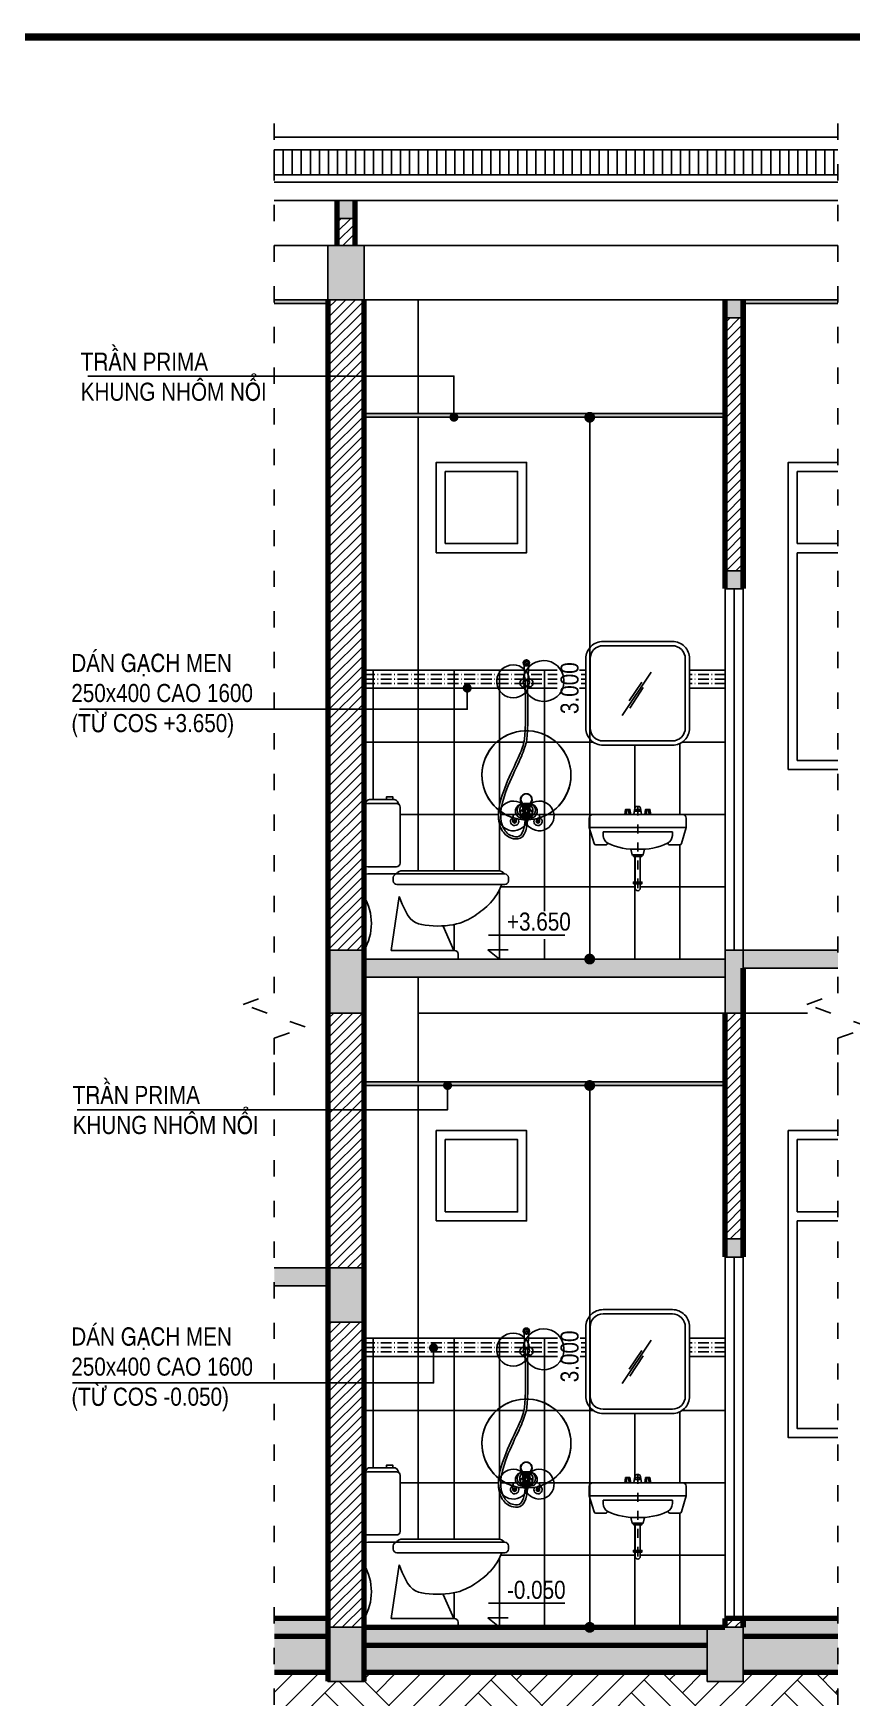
# Model space of a CAD drawing. Header units: millimetres. Extents: x 120 to 288, y 58 to 216.
# Drawn here: x 172.98 to 182.05, y 98.09 to 116.52 of the extents above; entities that cross this region are included whole.
import ezdxf

# ---------------------------------------------------------------- set-up
doc = ezdxf.new("R2010")
doc.units = ezdxf.units.MM
doc.header["$LTSCALE"] = 0.3
doc.header["$MEASUREMENT"] = 0
doc.linetypes.add('ACAD_ISO03W100', pattern=[30, 12, -18])
doc.linetypes.add('CENTER', pattern=[2, 1.25, -0.25, 0.25, -0.25])
doc.layers.get('0').update_dxf_attribs({"linetype": 'CONTINUOUS', "lineweight": 13})
doc.layers.get('DEFPOINTS').update_dxf_attribs({"linetype": 'CONTINUOUS', "lineweight": 13})
for name, color, linetype in [('HACTH', 8, 'CONTINUOUS'), ('HATCH', 8, 'CONTINUOUS'), ('LAYER 1', 1, 'CONTINUOUS'), ('LAYER 7', 7, 'CONTINUOUS'), ('LAYER1', 1, 'CONTINUOUS'), ('LAYER5', 5, 'CONTINUOUS'), ('LAYER7', 7, 'CONTINUOUS'), ('NOI-THAT-WC', 11, 'CONTINUOUS'), ('NOITHAT', 21, 'CONTINUOUS'), ('THIET-BI', 21, 'CONTINUOUS'), ('THIETBI', 25, 'CONTINUOUS'), ('VB', 94, 'CONTINUOUS')]:
    doc.layers.add(name, color=color, linetype=linetype)
doc.styles.add('HELVE-KT', font='vhelvcn.TTF')
doc.dimstyles.new('1-50', dxfattribs={"dimtxt": 0.2, "dimasz": 0.12, "dimexe": 0.12, "dimexo": 0.2, "dimgap": 0.12, "dimtad": 1, "dimdec": 3, "dimlfac": 0.5, "dimzin": 4, "dimdsep": 46, "dimtxsty": 'HELVE-KT', "dimblk1": 'DOT', "dimblk2": 'DOT', "dimsah": 1, "dimcen": -0.18, "dimadec": 3, "dimazin": 0, "dimtfac": 1, "dimtdec": 3, "dimtmove": 2, "dimatfit": 3, "dimldrblk": 'DOT', "dimfxl": 0, "dimtolj": 1, "dimtzin": 4, "dimarcsym": 0})

# ---------------------------------------------------------------- blocks, each defined once
blk = doc.blocks.new('A$C781F3B26')
at = {"layer": 'THIETBI', "linetype": 'ByBlock'}
for p, q in [((182.1, 471.1), (20, 471.1)), ((524.3, 488.3), (213.7, 488.3)), ((524.3, 488.3), (741.1, 488.3)), ((0, 451.1), (0, 346.1)), ((150, 47.9), (195.2, 346)), ((438.8, 182.5), (497.5, 47.9)), ((0, 47.9), (0, 0)), ((0, 0), (521.3, 0)), ((501.3, 47.9), (150, 47.9)), ((521.3, 0), (521.3, 27.9))]:
    blk.add_line(p, q, dxfattribs=at)
for points in [[(0, 841.3), (0, 531.3, 0.414214), (20, 511.3), (180, 511.3, 0.414214), (200, 531.3), (200, 841.3, 0.414214), (180, 861.3), (20, 861.3, 0.414214)], [(162.1, 451.1), (162.1, 432.3, 0.414214), (182.1, 412.3), (779.3, 412.3, 0.414214), (799.3, 432.3), (799.3, 451.1, 0.414214), (779.3, 471.1), (182.1, 471.1, 0.414214)]]:
    blk.add_lwpolyline(points, format="xyb", close=True, dxfattribs=at)
blk.add_lwpolyline([(5.7, 855.4), (12.3, 870.7, -0.300817), (30.7, 882.9), (167.6, 882.9, -0.283841), (185.5, 871.9), (193.3, 856.3)], format="xyb", dxfattribs=at)
blk.add_lwpolyline([(124.7, 882.9), (124.7, 898.2), (158.9, 898.2), (158.9, 882.9)], close=True, dxfattribs=at)
blk.add_lwpolyline([(195.2, 346), (211.5, 303.8), (226.8, 270.3), (241.3, 244.5), (255.6, 225.1), (270.2, 211.1), (285.4, 201.5), (301.7, 194.9), (319.5, 190.5), (339.2, 187.2), (360.4, 184.8), (382.7, 183.3), (405.5, 182.8), (428.5, 183.3), (451.1, 184.6), (473, 186.9), (493.6, 190.1), (512.5, 194.2), (530, 199), (546, 204.7), (560.9, 210.9), (574.9, 217.6), (588, 224.8), (600.5, 232.3), (612.7, 240.1), (624.5, 248), (636.1, 256), (647.5, 264.3), (658.5, 272.9), (669.3, 281.8), (679.8, 291.1), (690, 300.8), (699.8, 310.9), (709.3, 321.6), (718.4, 332.8), (727.1, 344.5), (735.3, 356.8), (743, 369.7), (750.1, 383.2), (756.6, 397.4), (762.4, 412.3)], dxfattribs=at)
for centre, radius, start, end in [((20, 451.1), 20, 90, 180), ((210.6, 450.7), 37.8, 85.15532, 147.25861), ((745, 450.7), 37.8, 32.74139, 94.84468), ((-253.9, 197), 294.5, 329.56874, 30.43126), ((501.3, 27.9), 20, 0, 90)]:
    blk.add_arc(centre, radius, start, end, dxfattribs=at)
blk = doc.blocks.new('A$C0329670A')
at = {"layer": 'THIETBI', "linetype": 'Continuous', "ltscale": 3}
for p, q in [((368, 2189), (355, 2410)), ((406, 2189), (419, 2410)), ((344, 2203), (367, 2184)), ((350, 2123), (368, 2130)), ((367, 2184), (371, 2184)), ((368, 2130), (371, 2130)), ((371, 2130), (371, 2187)), ((403, 2130), (403, 2187)), ((403, 2184), (407, 2184)), ((403, 2130), (406, 2130)), ((424, 2123), (406, 2130)), ((431, 2203), (407, 2184)), ((434, 479), (339, 479)), ((339, 479), (434, 479)), ((366, 486), (366, 479)), ((407, 486), (407, 479)), ((201, 243), (201, 306)), ((231, 250), (217, 236)), ((224, 338), (339, 338)), ((247, 243), (247, 282)), ((339, 338), (349, 432)), ((371, 432), (349, 432)), ((353, 432), (353, 440)), ((416, 323), (357, 323)), ((359, 313), (359, 322)), ((360, 424), (370, 429)), ((360, 424), (368, 400)), ((362, 280), (409, 276)), ((362, 276), (409, 272)), ((362, 272), (409, 267)), ((363, 284), (409, 280)), ((364, 366), (408, 366)), ((365, 305), (365, 296)), ((366, 284), (366, 287)), ((368, 400), (370, 429)), ((368, 400), (373, 424)), ((370, 429), (373, 424)), ((370, 391), (371, 386)), ((379, 424), (386, 429)), ((379, 424), (386, 397)), ((386, 397), (386, 429)), ((393, 424), (386, 429)), ((393, 424), (386, 397)), ((403, 429), (400, 424)), ((404, 400), (400, 424)), ((426, 432), (401, 432)), ((403, 391), (402, 387)), ((404, 400), (403, 429)), ((412, 424), (403, 429)), ((403, 284), (403, 287)), ((412, 424), (404, 400)), ((406, 305), (406, 295)), ((413, 313), (413, 322)), ((413, 313), (413, 313)), ((420, 432), (420, 440)), ((434, 338), (426, 432)), ((433, 338), (548, 338)), ((525, 243), (525, 281)), ((555, 250), (541, 236)), ((571, 243), (571, 310))]:
    blk.add_line(p, q, dxfattribs=at)
for points in [[(401, 257), (393, 178), (378, 115), (358, 67), (332, 32), (300, 10), (267, 0), (236, 0), (208, 4), (183, 11), (160, 20), (139, 31), (119, 43), (100, 58), (83, 75), (68, 94), (54, 114), (42, 136), (30, 161), (21, 187), (13, 215), (6, 245), (2, 278), (0, 312), (0, 349), (3, 387), (8, 428), (16, 470), (26, 514), (38, 559), (52, 606), (68, 654), (87, 704), (107, 754), (128, 805), (150, 856), (173, 906), (196, 954), (217, 1001), (238, 1044), (257, 1085), (274, 1122), (289, 1155), (302, 1186), (313, 1215), (323, 1243), (332, 1270), (341, 1296), (348, 1323), (355, 1352), (362, 1388), (367, 1438), (371, 1509), (374, 1608), (375, 1740), (375, 1912), (371, 2130)], [(369, 261), (361, 183), (348, 125), (330, 83), (309, 55), (286, 39), (262, 32), (238, 32), (215, 36), (193, 42), (173, 49), (154, 58), (137, 69), (122, 82), (107, 97), (94, 113), (82, 131), (70, 151), (60, 173), (51, 197), (44, 223), (38, 251), (34, 281), (32, 313), (32, 348), (35, 384), (40, 423), (47, 464), (57, 506), (69, 551), (83, 596), (99, 644), (116, 692), (136, 742), (157, 792), (180, 843), (202, 892), (224, 941), (246, 987), (267, 1031), (286, 1072), (303, 1109), (318, 1143), (331, 1174), (343, 1204), (353, 1232), (363, 1260), (371, 1287), (379, 1315), (387, 1346), (393, 1384), (399, 1436), (403, 1508), (406, 1607), (407, 1740), (407, 1912), (403, 2130)], [(344, 2203), (367, 2203)], [(371, 2123), (350, 2123)], [(424, 2123), (403, 2123)], [(407, 2203), (431, 2203)], [(367, 392), (360, 424)], [(373, 424), (379, 424)], [(393, 424), (400, 424)], [(412, 424), (405, 392)]]:
    blk.add_lwpolyline(points, dxfattribs=at)
for points in [[(339, 450), (339, 481, -0.414214), (349, 491), (425, 491, -0.450757), (434, 481), (434, 450, -0.450757), (425, 440), (349, 440, -0.414214)], [(349, 303), (349, 297, 0.414214), (359, 287), (413, 287, 0.414214), (423, 297), (423, 303, 0.414214), (413, 313), (359, 313, 0.414214)]]:
    blk.add_lwpolyline(points, format="xyb", close=True, dxfattribs=at)
blk.add_lwpolyline([(363, 284), (363, 261), (409, 261), (409, 284)], close=True, dxfattribs=at)
for centre, radius in [((224, 243), 23.1), ((224, 243), 15.8), ((224, 243), 9.79), ((548, 243), 23.1), ((548, 243), 15.8), ((548, 243), 9.79)]:
    blk.add_circle(centre, radius, dxfattribs=at)
for centre, radius, start, end in [((626, 2186), 283, 176.5617, 192.8405), ((420, 2158), 58.5, 153.254, 208.4833), ((379, 2130), 7.43, 185.8766, 258.3285), ((387, 2166), 43.7, 256.8666, 283.1334), ((396, 2130), 7.43, 281.6715, 354.1234), ((355, 2158), 58.5, 331.5167, 26.746), ((204, 2182), 228, 345.1737, 5.4241), ((348, 478), 9.73, 80.0387, 162.2042), ((328, 386), 94.2, 70.496, 83.3081), ((347, 399), 89, 77.7767, 87.9812), ((389, 547), 78.4, 247.5466, 267.7786), ((386, 395), 92.9, 89.8914, 102.6158), ((383, 547), 78.4, 272.2214, 292.4534), ((387, 395), 92.9, 77.3842, 90.1086), ((426, 399), 89, 92.0188, 102.2233), ((445, 386), 94.2, 96.6919, 109.504), ((424, 478), 9.73, 17.7958, 99.9613), ((224, 243), 57.1, 113.8785, 36.3448), ((227, 313), 25.3, 95.7851, 264.2149), ((388, 882), 616, 254.5467, 267.615), ((357, 342), 18.5, 191.1725, 267.9124), ((369, 391), 25, 183.5171, 259.5325), ((565, 319), 206, 166.8906, 179.2336), ((352, 301), 14, 16.3012, 59.0267), ((343, 306), 23.9, 310.0587, 334.6134), ((372, 419), 12.7, 100.8502, 156.5317), ((386, 283), 30.7, 47.9766, 132.6197), ((386, 318), 30.7, 227.3803, 312.0234), ((386, 432), 43.9, 244.0797, 295.9203), ((386, 351), 82.1, 78.3829, 101.6171), ((386, 432), 47.9, 251.5113, 289.589), ((400, 419), 12.7, 23.4683, 79.1498), ((426, 295), 22, 125.9377, 153.0507), ((420, 300), 14.4, 199.6158, 241.3958), ((403, 391), 25, 280.4675, 356.4829), ((208, 319), 206, 0.7664, 13.1094), ((388, 882), 616, 271.8996, 285.0388), ((415, 342), 18.5, 272.0876, 348.8275), ((548, 243), 57.1, 144.8329, 66.1215), ((546, 313), 25.3, 275.7851, 84.2149)]:
    blk.add_arc(centre, radius, start, end, dxfattribs=at)
for centre, major_axis, ratio in [((387, 2438), (42.3, 0), 0.991563), ((387, 2434), (39.3, 0), 0.972802), ((387, 2428), (-33.1, 0), 0.842711), ((387, 2418), (-16.6, 0), 0.798736)]:
    blk.add_ellipse(centre, major_axis=major_axis, ratio=ratio, dxfattribs=at)
for centre, start_param, end_param in [((387, 2201), 3.045551, 6.379227), ((387, 2192), 2.905304, 3.784173), ((387, 2192), -0.637015, 0.236289)]:
    blk.add_ellipse(centre, major_axis=(19.8, 0), ratio=0.409654, start_param=start_param, end_param=end_param, dxfattribs=at)
blk = doc.blocks.new('GLASSQ')
at = {"layer": 'THIETBI', "linetype": 'Continuous'}
for p, q in [((0.773, 16.228), (-0.894, 13.728)), ((0.234, 15.646), (-0.486, 14.565)), ((0.324, 15.329), (-0.463, 14.149))]:
    blk.add_line(p, q, dxfattribs=at)
for points in [[(-3, 13), (-3, 17, -0.414214), (-2, 18), (2, 18, -0.414214), (3, 17), (3, 13, -0.414214), (2, 12), (-2, 12, -0.414214)], [(-2.75, 13), (-2.75, 17, -0.414214), (-2, 17.75), (2, 17.75, -0.414214), (2.75, 17), (2.75, 13, -0.414214), (2, 12.25), (-2, 12.25, -0.414214)]]:
    blk.add_lwpolyline(points, format="xyb", close=True, dxfattribs=at)
blk = doc.blocks.new('LAVABO1F')
at = {"layer": 'THIETBI', "linetype": 'Continuous'}
for p, q in [((-0.628, 8.301), (-0.653, 8.001)), ((-0.528, 8.301), (-0.503, 8.001)), ((0.528, 8.301), (0.503, 8.001)), ((0.628, 8.301), (0.653, 8.001)), ((0, 7), (-2, 7)), ((-2, 7), (-2, 6.797)), ((0, 7), (2, 7)), ((2, 7), (2, 6.797)), ((0, 4), (0, 3.75))]:
    blk.add_line(p, q, dxfattribs=at)
at = {"layer": 'THIETBI', "linetype": 'CENTER'}
for p, q in [((0, 8.471), (0, 3.75)), ((0, 8.298), (0, 8.471))]:
    blk.add_line(p, q, dxfattribs=at)
at = {"layer": 'THIETBI', "linetype": 'Continuous'}
for points in [[(2.8, 7.25), (2.8, 7.8, 0.414214), (2.6, 8), (0, 8), (-2.6, 8, 0.414214), (-2.8, 7.8), (-2.8, 7.25)], [(-0.231, 8.007), (-0.171, 8.366, -0.371222), (-0.044, 8.471, 0.008086), (-0.002, 8.471, 0.008086), (0.04, 8.471, -0.371222), (0.166, 8.366), (0.226, 8.007)], [(0, 7.25), (-2.8, 7.25), (-2.521, 6.321, 0.331206), (-2.426, 6.25), (-1.85, 6.25, 0.414214), (-1.75, 6.35), (-1.75, 6.364)], [(0, 7.25), (2.8, 7.25), (2.521, 6.321, -0.331206), (2.426, 6.25), (1.85, 6.25, -0.414214), (1.75, 6.35), (1.75, 6.364)], [(0, 5.583), (-0.15, 5.583), (-0.15, 4.096, 1)], [(-0.15, 4), (-0.15, 3.75, 1), (0.15, 3.75), (0.15, 4)]]:
    blk.add_lwpolyline(points, format="xyb", dxfattribs=at)
for points in [[(-0.753, 8.001), (-0.703, 8.301), (-0.453, 8.301), (-0.403, 8.001)], [(0.753, 8.001), (0.703, 8.301), (0.453, 8.301), (0.403, 8.001)], [(0, 5.672), (-0.322, 5.672), (-0.399, 6.005)], [(-0.002, 5.672), (0.319, 5.672), (0.397, 6.005)], [(-0.242, 5.672), (-0.242, 5.583), (0.104, 5.583)], [(0.239, 5.672), (0.239, 5.583), (-0.107, 5.583)], [(0.242, 5.672), (0.242, 5.583), (-0.104, 5.583)], [(0.15, 4.096), (0.15, 5.586)]]:
    blk.add_lwpolyline(points, dxfattribs=at)
for points in [[(-0.14, 8.298), (-0.14, 8.192), (0.129, 8.192), (0.129, 8.298)], [(-0.25, 4), (-0.25, 4.096), (0.244, 4.096), (0.244, 4)]]:
    blk.add_lwpolyline(points, close=True, dxfattribs=at)
for centre, radius, start, end in [((-1.5, 6.797), 0.5, 180, 244.10207), ((1.5, 6.797), 0.5, 295.89793, 0), ((-0.188, 9.5), 3.505, 244.10207, 273.06649), ((0.188, 9.5), 3.505, 266.93351, 295.89793)]:
    blk.add_arc(centre, radius, start, end, dxfattribs=at)
blk = doc.blocks.new('_DOT')
at = {"color": 0, "linetype": 'ByBlock'}
blk.add_line((-0.5, 0), (-1, 0), dxfattribs=at)
at = {"color": 0, "linetype": 'ByBlock', "const_width": 0.5}
blk.add_lwpolyline([(-0.25, 0, 1), (0.25, 0, 1)], format="xyb", close=True, dxfattribs=at)
blk = doc.blocks.new('*D217')
at = {"layer": 'DEFPOINTS', "color": 0, "lineweight": -2, "ltscale": 5}
for p in [(178.645, 104.871), (179.145, 104.871), (178.645, 98.871)]:
    blk.add_point(p, dxfattribs=at)
at = {"layer": 'LAYER 1', "color": 0, "lineweight": -2, "ltscale": 5}
for p, q in [((178.845, 104.871), (179.265, 104.871)), ((179.145, 98.991), (179.145, 104.751)), ((178.845, 98.871), (179.265, 98.871))]:
    blk.add_line(p, q, dxfattribs=at)
at = {"layer": 'LAYER 1', "color": 0, "lineweight": -2, "ltscale": 5, "xscale": 0.12, "yscale": 0.12, "zscale": 0.12}
for p, rotation in [((179.145, 104.871), 90), ((179.145, 98.871), 270)]:
    blk.add_blockref('_DOT', p, dxfattribs=dict(at, rotation=rotation))
at = {"layer": 'LAYER 1', "color": 0, "ltscale": 5, "insert": (178.923, 101.871), "char_height": 0.2, "attachment_point": 5, "rotation": 90, "style": 'HELVE-KT'}
blk.add_mtext('\\A1;3.000', dxfattribs=at)
blk = doc.blocks.new('*D218')
at = {"layer": 'DEFPOINTS', "color": 0, "lineweight": -2, "ltscale": 5}
for p in [(178.645, 112.271), (179.145, 112.271), (178.645, 106.271)]:
    blk.add_point(p, dxfattribs=at)
at = {"layer": 'LAYER 1', "color": 0, "lineweight": -2, "ltscale": 5}
for p, q in [((178.845, 112.271), (179.265, 112.271)), ((179.145, 106.391), (179.145, 112.151)), ((178.845, 106.271), (179.265, 106.271))]:
    blk.add_line(p, q, dxfattribs=at)
at = {"layer": 'LAYER 1', "color": 0, "lineweight": -2, "ltscale": 5, "xscale": 0.12, "yscale": 0.12, "zscale": 0.12}
for p, rotation in [((179.145, 112.271), 90), ((179.145, 106.271), 270)]:
    blk.add_blockref('_DOT', p, dxfattribs=dict(at, rotation=rotation))
at = {"layer": 'LAYER 1', "color": 0, "ltscale": 5, "insert": (178.923, 109.271), "char_height": 0.2, "attachment_point": 5, "rotation": 90, "style": 'HELVE-KT'}
blk.add_mtext('\\A1;3.000', dxfattribs=at)

msp = doc.modelspace()

# ---------------------------------------------------------------- hatches: boundary and pattern name
at = {"layer": 'HACTH', "lineweight": -2, "ltscale": 0.08}
for points in [[(176.64514, 106.3714), (176.24514, 106.3714), (176.24514, 105.6714), (176.64514, 105.6714)], [(180.84514, 106.3714), (180.64514, 106.3714), (180.64514, 106.2714), (180.64514, 105.6714), (180.84514, 105.6714)]]:
    msp.add_hatch(color=256, dxfattribs=at).paths.add_polyline_path(points)
at = {"layer": 'HATCH', "ltscale": 5}
h = msp.add_hatch(color=256, dxfattribs=at)
h.paths.add_polyline_path([(176.64514, 114.1714), (176.24514, 114.1714), (176.24514, 113.5714), (176.64514, 113.5714)])
h.paths.add_polyline_path([(176.54514, 114.67282), (176.34514, 114.67282), (176.34514, 114.47282), (176.54514, 114.47282)])
h.paths.add_polyline_path([(180.84514, 113.5714), (180.64514, 113.5714), (180.64514, 113.3714), (180.84514, 113.3714)])
h.paths.add_polyline_path([(180.84514, 110.5714), (180.64514, 110.5714), (180.64514, 110.3714), (180.84514, 110.3714)])
h.paths.add_polyline_path([(180.64514, 106.2714), (176.64514, 106.2714), (176.64514, 106.0714), (180.64514, 106.0714)])
h.paths.add_polyline_path([(181.89485, 106.34208), (181.89485, 106.3714), (180.84514, 106.3714), (180.84514, 106.1714), (181.89485, 106.1714)])
h = msp.add_hatch(dxfattribs=at)
h.set_pattern_fill('ANSI31', color=256, scale=0.6, style=0)
h.set_pattern_definition([(45, (176.245136, 106.3714), (-0.053033, 0.053033), [])])
h.paths.add_polyline_path([(180.84514, 113.3714), (180.64514, 113.3714), (180.64514, 110.5714), (180.84514, 110.5714)])
edge = h.paths.add_edge_path()
edge.add_line((176.64514, 113.5714), (176.24514, 113.5714))
edge.add_line((176.24514, 113.5714), (176.24514, 106.3714))
edge.add_line((176.24514, 106.3714), (176.64514, 106.3714))
edge.add_line((176.64514, 106.3714), (176.64514, 107.33403))
edge.add_line((176.64514, 107.33403), (176.64514, 107.33403))
edge.add_ellipse((176.68514, 107.33404), major_axis=(0.02828, 0.02828), ratio=1, start_angle=135, end_angle=135.021966, ccw=False)
edge.add_line((176.64514, 107.33404), (176.64514, 107.95404))
edge.add_line((176.64514, 107.95404), (176.64514, 113.5714))
h.paths.add_polyline_path([(176.54514, 114.47282), (176.34514, 114.47282), (176.34514, 114.1714), (176.54514, 114.1714)])
h = msp.add_hatch(dxfattribs=at)
h.set_pattern_fill('ANSI31', color=256, scale=0.6, style=0)
h.set_pattern_definition([(45, (176.245136, 97.9714), (-0.053033, 0.053033), [])])
h.paths.add_polyline_path([(176.64514, 102.2514), (176.24514, 102.2514), (176.24514, 98.9714), (176.64514, 98.9714)])
h.paths.add_polyline_path([(176.64514, 105.6714), (176.24514, 105.6714), (176.24514, 102.8514), (176.64514, 102.8514)])
h.paths.add_polyline_path([(180.84514, 105.6714), (180.64514, 105.6714), (180.64514, 103.1714), (180.84514, 103.1714)])
h.paths.add_polyline_path([(176.24514, 98.8714), (176.64514, 98.8714), (176.64514, 98.9714), (176.24514, 98.9714)])
h = msp.add_hatch(color=256, dxfattribs=at)
h.paths.add_polyline_path([(180.84514, 103.1714), (180.64514, 103.1714), (180.64514, 102.9714), (180.84514, 102.9714)])
h.paths.add_polyline_path([(176.64514, 102.8514), (176.24514, 102.8514), (176.24514, 102.2514), (176.64514, 102.2514)])
h.paths.add_polyline_path([(176.24514, 102.8514), (175.64985, 102.8514), (175.64985, 102.6514), (176.24514, 102.6514)])
h = msp.add_hatch(color=256, dxfattribs=at)
h.paths.add_polyline_path([(180.44514, 98.8714), (176.64514, 98.8714), (176.64514, 98.6714), (180.44514, 98.6714)])
h.paths.add_polyline_path([(176.24514, 98.9714), (175.64985, 98.9714), (175.64985, 98.7714), (176.24514, 98.7714)])
h.paths.add_polyline_path([(181.89485, 98.9714), (180.84514, 98.9714), (180.84514, 98.7714), (181.89485, 98.7714)])
at = {"layer": 'HATCH', "lineweight": -2, "ltscale": 0.08}
for points in [[(176.64514, 98.8714), (176.24514, 98.8714), (176.24514, 98.2714), (176.64514, 98.2714)], [(180.84514, 98.8714), (180.44514, 98.8714), (180.44514, 98.2714), (180.84514, 98.2714)]]:
    msp.add_hatch(color=256, dxfattribs=at).paths.add_polyline_path(points)
at = {"layer": 'HATCH', "ltscale": 5}
h = msp.add_hatch(dxfattribs=at)
h.set_pattern_fill('ANSI31', color=256, scale=0.6, style=0)
h.paths.add_polyline_path([(180.84514, 98.9714), (180.64514, 98.9714), (180.64514, 98.8714), (180.84514, 98.8714)])
h = msp.add_hatch(dxfattribs=at)
h.set_pattern_fill('AR-SAND', color=256, scale=0.06, style=0)
h.set_pattern_definition([(37.5, (175.64985, 98.3714), (-0.0037796, 0.1156094), [0, -0.0912, 0, -0.102, 0, -0.0975]), (7.5, (175.64985, 98.3714), (0.1061866, 0.1693288), [0, -0.0492, 0, -0.0822, 0, -0.0315]), (327.5, (175.57605, 98.3714), (0.1868485, 0.0003395), [0, -0.03, 0, -0.108, 0, -0.141]), (317.5, (175.57605, 98.3714), (0.1803676, 0.0526605), [0, -0.015, 0, -0.0708, 0, -0.081])])
h.paths.add_polyline_path([(180.44514, 98.6714), (176.64514, 98.6714), (176.64514, 98.3714), (180.44514, 98.3714)])
h.paths.add_polyline_path([(176.24514, 98.7714), (175.64985, 98.7714), (175.64985, 98.3714), (176.24514, 98.3714)])
h.paths.add_polyline_path([(181.89485, 98.7714), (180.84514, 98.7714), (180.84514, 98.3714), (181.89485, 98.3714)])
h = msp.add_hatch(dxfattribs=at)
h.set_pattern_fill('AR-PARQ1', color=256, scale=0.1, angle=45, style=0)
h.paths.add_polyline_path([(181.89485, 98.3714), (180.84514, 98.3714), (180.84514, 98.2714), (180.44514, 98.2714), (180.44514, 98.3714), (176.64514, 98.3714), (176.64514, 98.2714), (176.24514, 98.2714), (176.24514, 98.3714), (175.64985, 98.3714), (175.64985, 97.11901), (181.89485, 97.11901)])
at = {"layer": 'LAYER1', "ltscale": 5}
h = msp.add_hatch(dxfattribs=at)
h.set_pattern_fill('LINE', color=256, scale=0.8, angle=90, style=0)
h.set_pattern_definition([(90, (175.64985, 114.95682), (-0.1, 6e-18), [])])
h.paths.add_polyline_path([(181.89485, 115.2314), (175.64985, 115.2314), (175.64985, 114.95682), (181.89485, 114.95682)])
h = msp.add_hatch(color=256, dxfattribs=at)
h.paths.add_polyline_path([(176.24514, 113.5714), (175.64985, 113.5714), (175.64985, 113.5314), (176.24514, 113.5314)])
h.paths.add_polyline_path([(180.64514, 112.3114), (176.64514, 112.3114), (176.64514, 112.2714), (180.64514, 112.2714)])
h.paths.add_polyline_path([(181.89485, 113.5714), (180.84514, 113.5714), (180.84514, 113.5314), (181.89485, 113.5314)])
msp.add_hatch(color=256, dxfattribs=at).paths.add_polyline_path([(180.64514, 104.9114), (176.64514, 104.9114), (176.64514, 104.8714), (180.64514, 104.8714)])
at = {"layer": 'VB', "ltscale": 5}
h = msp.add_hatch(dxfattribs=at)
h.set_pattern_fill('ACAD_ISO10W100', color=256, scale=0.01, style=0)
h.set_pattern_definition([(0, (176.645136, 109.2714), (0, 0.05), [0.12, -0.03, 0.005, -0.03])])
h.paths.add_polyline_path([(180.64514, 109.4714), (180.25217, 109.4714), (180.25217, 109.2714), (180.64514, 109.2714)])
h.paths.add_polyline_path([(178.64514, 109.4714), (178.46547, 109.4714), (178.45684, 109.2714), (178.64514, 109.2714)])
h.paths.add_polyline_path([(178.42136, 109.4714), (178.14514, 109.4714), (178.14514, 109.2714), (178.43124, 109.2714)])
h.paths.add_polyline_path([(178.14514, 109.4714), (177.64514, 109.4714), (177.64514, 109.2714), (178.14514, 109.2714)])
h.paths.add_polyline_path([(177.64514, 109.4714), (176.74514, 109.4714), (176.74514, 109.2714), (177.64514, 109.2714)])
h.paths.add_polyline_path([(176.74514, 109.4714), (176.64514, 109.4714), (176.64514, 109.2714), (176.74514, 109.2714)])
h.paths.add_polyline_path([(178.78392, 109.2714), (178.78392, 109.4714), (178.64514, 109.4714), (178.64514, 109.2714)])
h.paths.add_polyline_path([(179.03227, 109.4714), (179.03227, 109.2714), (179.10159, 109.2714), (179.10159, 109.4714)])
h = msp.add_hatch(dxfattribs=at)
h.set_pattern_fill('ACAD_ISO10W100', color=256, scale=0.01, style=0)
h.set_pattern_definition([(0, (176.645136, 101.8714), (0, 0.05), [0.12, -0.03, 0.005, -0.03])])
h.paths.add_polyline_path([(180.64514, 102.0714), (180.25217, 102.0714), (180.25217, 101.8714), (180.64514, 101.8714)])
h.paths.add_polyline_path([(178.64514, 102.0714), (178.46547, 102.0714), (178.45684, 101.8714), (178.64514, 101.8714)])
h.paths.add_polyline_path([(178.42136, 102.0714), (178.14514, 102.0714), (178.14514, 101.8714), (178.43124, 101.8714)])
h.paths.add_polyline_path([(178.14514, 102.0714), (177.64514, 102.0714), (177.64514, 101.8714), (178.14514, 101.8714)])
h.paths.add_polyline_path([(177.64514, 102.0714), (176.74514, 102.0714), (176.74514, 101.8714), (177.64514, 101.8714)])
h.paths.add_polyline_path([(176.74514, 102.0714), (176.64514, 102.0714), (176.64514, 101.8714), (176.74514, 101.8714)])
h.paths.add_polyline_path([(178.78724, 101.8714), (178.78724, 102.0714), (178.64514, 102.0714), (178.64514, 101.8714)])
h.paths.add_polyline_path([(179.0377, 102.0714), (179.0377, 101.8714), (179.10159, 101.8714), (179.10159, 102.0714)])

# ---------------------------------------------------------------- linework, layer by layer
at = {"layer": 'HATCH', "ltscale": 5}
for points in [[(177.64097, 112.2714), (177.64097, 112.72634), (173.58545, 112.72634)], [(176.64514, 109.4714), (178.42136, 109.4714)], [(176.74514, 108.03718), (176.74514, 109.4714)], [(177.64514, 107.2481), (177.64514, 109.4714)], [(178.14514, 107.96923), (178.14514, 109.4714)], [(178.46547, 109.4714), (178.78392, 109.4714)], [(178.64514, 106.80323), (178.64514, 109.4714)], [(179.03227, 109.4714), (179.10159, 109.4714)], [(180.25217, 109.4714), (180.64514, 109.4714)], [(177.78747, 109.2714), (177.78747, 109.03786), (173.49416, 109.03786)], [(176.64514, 109.2714), (178.43124, 109.2714)], [(178.45684, 109.2714), (178.78392, 109.2714)], [(179.03227, 109.2714), (179.10159, 109.2714)], [(180.25217, 109.2714), (180.64514, 109.2714)], [(176.64514, 108.6714), (178.41507, 108.6714)], [(178.44149, 108.6714), (179.18588, 108.6714)], [(179.14514, 107.85232), (179.14514, 108.70854)], [(179.64514, 107.9455), (179.64514, 108.63845)], [(180.14514, 107.8714), (180.14514, 108.65819)], [(180.16788, 108.6714), (180.64514, 108.6714)], [(177.04514, 107.8714), (178.13385, 107.8714)], [(178.15946, 107.8714), (178.31059, 107.8714)], [(178.57621, 107.8714), (180.64514, 107.8714)], [(178.14514, 107.24771), (178.14514, 107.76783)], [(179.14514, 106.2714), (179.14514, 107.71205)], [(180.14514, 106.2714), (180.14514, 107.53607)], [(179.64514, 107.1228), (179.64514, 107.40799)], [(179.64514, 106.2714), (179.64514, 107.10435)], [(178.14514, 106.2714), (178.14514, 107.03762)], [(178.16034, 107.0714), (179.64812, 107.0714)], [(179.70564, 107.0714), (180.64514, 107.0714)], [(177.64514, 106.3671), (177.64514, 106.65431)], [(178.64514, 106.2714), (178.64514, 106.4904)], [(177.57001, 104.9114), (177.57001, 104.60257), (173.4672, 104.60257)], [(177.41462, 101.96581), (177.41462, 101.5785), (173.41591, 101.5785)], [(176.64514, 102.0714), (178.42136, 102.0714)], [(176.74514, 100.63718), (176.74514, 102.0714)], [(177.64514, 99.8481), (177.64514, 102.0714)], [(178.14514, 100.56923), (178.14514, 102.0714)], [(178.46547, 102.0714), (178.78724, 102.0714)], [(178.64514, 98.8714), (178.64514, 102.0714)], [(179.0377, 102.0714), (179.10159, 102.0714)], [(180.25217, 102.0714), (180.64514, 102.0714)], [(176.64514, 101.8714), (178.43124, 101.8714)], [(178.45684, 101.8714), (178.78724, 101.8714)], [(179.0377, 101.8714), (179.10159, 101.8714)], [(180.25217, 101.8714), (180.64514, 101.8714)], [(176.64514, 101.2714), (178.41507, 101.2714)], [(178.44149, 101.2714), (179.18588, 101.2714)], [(179.14514, 100.45232), (179.14514, 101.30854)], [(179.64514, 100.5455), (179.64514, 101.23845)], [(180.14514, 100.4714), (180.14514, 101.25819)], [(180.16788, 101.2714), (180.64514, 101.2714)], [(177.04514, 100.4714), (178.13385, 100.4714)], [(178.15946, 100.4714), (178.31059, 100.4714)], [(178.57621, 100.4714), (180.64514, 100.4714)], [(178.14514, 99.84771), (178.14514, 100.36783)], [(179.14514, 98.8714), (179.14514, 100.31205)], [(180.14514, 98.8714), (180.14514, 100.13607)], [(179.64514, 99.7228), (179.64514, 100.00799)], [(178.14514, 98.8714), (178.14514, 99.63762)], [(178.16034, 99.6714), (179.64812, 99.6714)], [(179.64514, 98.8714), (179.64514, 99.70435)], [(179.70564, 99.6714), (180.64514, 99.6714)], [(177.64514, 98.9671), (177.64514, 99.25431)]]:
    msp.add_lwpolyline(points, dxfattribs=at)
at = {"layer": 'LAYER 1', "ltscale": 5, "const_width": 0.05}
for points in [[(177.61597, 112.2714, 1), (177.66597, 112.2714, 1)], [(177.76247, 109.2714, 1), (177.81247, 109.2714, 1)], [(177.54501, 104.8714, 1), (177.59501, 104.8714, 1)], [(177.38962, 101.96581, 1), (177.43962, 101.96581, 1)]]:
    msp.add_lwpolyline(points, format="xyb", close=True, dxfattribs=at)
at = {"layer": 'LAYER 7', "linetype": 'ACAD_ISO03W100', "ltscale": 0.05}
for points in [[(175.64985, 106.34208), (175.64985, 115.64619)], [(181.89485, 106.34208), (181.89485, 115.69292)], [(175.64985, 104.94619), (175.64985, 105.39413), (175.99329, 105.51913), (175.30642, 105.76913), (175.64985, 105.89413), (175.64985, 106.34208)], [(181.89485, 104.94619), (181.89485, 105.39413), (182.23829, 105.51913), (181.55142, 105.76913), (181.89485, 105.89413), (181.89485, 106.34208)], [(175.64985, 105.39413), (175.64985, 97.11901)], [(181.89485, 105.39413), (181.89485, 97.11901)]]:
    msp.add_lwpolyline(points, dxfattribs=at)
at = {"layer": 'LAYER1', "linetype": 'Continuous', "ltscale": 0.05}
for points in [[(178.14514, 106.82702), (178.14514, 106.2714)], [(178.02411, 106.53707), (178.86778, 106.53707)], [(178.01723, 106.37498), (178.24027, 106.37498)], [(178.14514, 106.2714), (178.01723, 106.37498)], [(178.14514, 99.42702), (178.14514, 98.8714)], [(178.02411, 99.13707), (178.86778, 99.13707)], [(178.01723, 98.97498), (178.24027, 98.97498)], [(178.14514, 98.8714), (178.01723, 98.97498)]]:
    msp.add_lwpolyline(points, dxfattribs=at)
at = {"layer": 'LAYER5', "color": 163, "ltscale": 5}
for points in [[(177.44514, 110.7714), (178.44514, 110.7714), (178.44514, 111.7714), (177.44514, 111.7714)], [(177.44514, 103.3714), (178.44514, 103.3714), (178.44514, 104.3714), (177.44514, 104.3714)]]:
    msp.add_lwpolyline(points, close=True, dxfattribs=at)
for points in [[(181.89485, 111.7714), (181.34514, 111.7714), (181.34514, 110.7714)], [(177.54514, 111.6714), (177.54514, 110.8714)], [(177.54514, 110.8714), (178.34514, 110.8714), (178.34514, 111.6714), (177.54514, 111.6714)], [(181.44514, 111.6714), (181.44514, 110.8714)], [(181.89485, 111.6714), (181.44514, 111.6714)], [(181.34514, 110.7714), (181.34514, 108.3714), (181.89485, 108.3714)], [(181.44514, 110.8714), (181.89485, 110.8714)], [(181.44514, 110.7714), (181.89485, 110.7714)], [(181.44514, 110.7714), (181.44514, 108.4714), (181.89485, 108.4714)], [(180.64514, 106.3714), (180.64514, 110.3714)], [(180.74514, 106.3714), (180.74514, 110.3714)], [(180.84514, 106.3714), (180.84514, 110.3714)], [(181.89485, 104.3714), (181.34514, 104.3714), (181.34514, 103.3714)], [(177.54514, 104.2714), (177.54514, 103.4714)], [(177.54514, 103.4714), (178.34514, 103.4714), (178.34514, 104.2714), (177.54514, 104.2714)], [(181.44514, 104.2714), (181.44514, 103.4714)], [(181.89485, 104.2714), (181.44514, 104.2714)], [(181.44514, 103.4714), (181.89485, 103.4714)], [(181.34514, 103.3714), (181.34514, 100.9714), (181.89485, 100.9714)], [(181.44514, 103.3714), (181.89485, 103.3714)], [(181.44514, 103.3714), (181.44514, 101.0714), (181.89485, 101.0714)], [(180.64514, 98.9714), (180.64514, 102.9714)], [(180.74514, 98.9714), (180.74514, 102.9714)], [(180.84514, 98.9714), (180.84514, 102.9714)]]:
    msp.add_lwpolyline(points, dxfattribs=at)
at = {"layer": 'LAYER7', "linetype": 'Continuous', "const_width": 0.08}
msp.add_lwpolyline([(202.74885, 116.48282), (163.54885, 116.48282), (163.54885, 88.70791), (202.74885, 88.70791)], close=True, dxfattribs=at)
at = {"layer": 'LAYER7', "ltscale": 5}
for points in [[(181.89485, 115.3714), (175.64985, 115.3714)], [(181.89485, 115.2314), (175.64985, 115.2314)], [(175.64985, 114.95682), (181.89485, 114.95682)], [(175.64985, 114.87282), (181.89485, 114.87282)], [(175.64985, 114.67282), (181.89485, 114.67282)], [(176.34514, 114.47282), (176.54514, 114.47282)], [(181.89485, 114.1714), (175.64985, 114.1714)], [(181.89485, 113.5714), (175.64985, 113.5714)], [(177.24514, 112.3114), (177.24514, 113.5714)], [(176.24514, 113.5314), (175.64985, 113.5314)], [(181.89485, 113.5314), (180.84514, 113.5314)], [(176.64514, 112.3114), (180.64514, 112.3114)], [(176.64514, 112.2714), (180.64514, 112.2714)], [(177.24514, 107.2481), (177.24514, 112.2714)], [(180.64514, 110.5714), (180.84514, 110.5714)], [(180.64514, 110.3714), (180.84514, 110.3714)], [(180.64514, 106.3714), (181.89485, 106.3714)], [(180.64514, 106.2714), (180.64514, 105.6714), (180.84514, 105.6714), (180.84514, 106.3714), (180.64514, 106.3714)], [(180.64514, 106.2714), (180.64514, 106.3714)], [(176.64514, 106.2714), (180.64514, 106.2714)], [(180.84514, 106.1714), (181.89485, 106.1714)], [(176.64514, 106.0714), (180.64514, 106.0714)], [(177.24514, 104.9114), (177.24514, 106.0714)], [(180.64514, 105.6714), (177.24514, 105.6714)], [(180.84514, 105.6714), (181.55765, 105.6714)], [(176.64514, 104.9114), (180.64514, 104.9114)], [(176.64514, 104.8714), (180.64514, 104.8714)], [(177.24514, 99.8481), (177.24514, 104.8714)], [(180.64514, 103.1714), (180.84514, 103.1714)], [(176.24514, 102.8514), (175.64985, 102.8514)], [(180.64514, 102.9714), (180.84514, 102.9714)], [(176.24514, 102.6514), (175.64985, 102.6514)]]:
    msp.add_lwpolyline(points, dxfattribs=at)
at = {"layer": 'LAYER7', "ltscale": 5, "const_width": 0.06}
for points in [[(176.34514, 114.1714), (176.34514, 114.67282)], [(176.54514, 114.1714), (176.54514, 114.67282)], [(176.24514, 98.2714), (176.24514, 113.5714)], [(176.64514, 98.2714), (176.64514, 113.5714)], [(180.64514, 110.3714), (180.64514, 113.5714)], [(180.84514, 110.3714), (180.84514, 113.5714)], [(180.84514, 102.9714), (180.84514, 106.1714)], [(180.64514, 102.9714), (180.64514, 105.6714)], [(175.64985, 98.9714), (176.24514, 98.9714)], [(180.64514, 98.9714), (181.89485, 98.9714)], [(180.64514, 98.9714), (180.64514, 98.8714)], [(180.84514, 98.8714), (180.84514, 98.9714)], [(175.64985, 98.7714), (176.24514, 98.7714)], [(176.64514, 98.8714), (180.64514, 98.8714)], [(180.84514, 98.7714), (181.89485, 98.7714)], [(176.64514, 98.6714), (180.44514, 98.6714)], [(175.64985, 98.3714), (176.24514, 98.3714)], [(176.64514, 98.3714), (180.44514, 98.3714)], [(180.84514, 98.3714), (181.89485, 98.3714)]]:
    msp.add_lwpolyline(points, dxfattribs=at)
at = {"layer": 'LAYER7', "ltscale": 5}
for points in [[(176.24514, 113.5714), (176.64514, 113.5714), (176.64514, 114.1714), (176.24514, 114.1714)], [(180.64514, 113.3714), (180.84514, 113.3714), (180.84514, 113.5714), (180.64514, 113.5714)], [(176.24514, 105.6714), (176.64514, 105.6714), (176.64514, 106.3714), (176.24514, 106.3714)], [(176.24514, 102.2514), (176.64514, 102.2514), (176.64514, 102.8514), (176.24514, 102.8514)], [(176.24514, 98.2714), (176.64514, 98.2714), (176.64514, 98.8714), (176.24514, 98.8714)], [(180.44514, 98.2714), (180.84514, 98.2714), (180.84514, 98.8714), (180.44514, 98.8714)]]:
    msp.add_lwpolyline(points, close=True, dxfattribs=at)

# ---------------------------------------------------------------- block references
at = {"layer": 'NOI-THAT-WC', "xscale": 0.001999999978579581, "yscale": 0.001999999978579581, "zscale": 0.002}
for p in [(176.64514, 106.2714), (176.64514, 98.8714)]:
    msp.add_blockref('A$C781F3B26', p, dxfattribs=at)
at = {"layer": 'NOITHAT', "xscale": 0.1917623541667126, "yscale": 0.1917623542249203, "zscale": 0.1917623541766079}
for name, p in [('GLASSQ', (179.67688, 106.3373)), ('LAVABO1F', (179.67688, 106.3373)), ('GLASSQ', (179.67688, 98.9373)), ('LAVABO1F', (179.67688, 98.9373))]:
    msp.add_blockref(name, p, dxfattribs=at)
at = {"layer": 'THIET-BI', "xscale": 0.0008000000088941306, "yscale": 0.0007999999797903001, "zscale": 0.0008}
for p in [(178.13365, 107.60081), (178.13365, 100.20081)]:
    msp.add_blockref('A$C0329670A', p, dxfattribs=at)

# ---------------------------------------------------------------- texts
at = {"layer": 'LAYER1', "linetype": 'Continuous', "ltscale": 0.05, "char_height": 0.2, "style": 'HELVE-KT'}
for s, insert, width, attachment_point in [('TRAÀN PRIMA \\PKHUNG NHOÂM NOÅI', (173.50615, 112.44828), 5.2618645, 7), ('DAÙN GAÏCH MEN \\P250x400 CAO 1600 \\P(TÖØ COS +3.650)', (173.40168, 108.72409), 5.2618645, 7), ('+3.650', (178.22836, 106.78651), 15.1845217, 1), ('TRAÀN PRIMA \\PKHUNG NHOÂM NOÅI', (173.41649, 104.32828), 5.2618645, 7), ('DAÙN GAÏCH MEN \\P250x400 CAO 1600 \\P(TÖØ COS -0.050)', (173.40168, 101.26473), 5.2618645, 7), ('-0.050', (178.22836, 99.38651), 15.1845217, 1)]:
    msp.add_mtext(s, dxfattribs=dict(at, insert=insert, width=width, attachment_point=attachment_point))

# ---------------------------------------------------------------- dimensions: what is measured, and where the dimension line sits
at = {"layer": 'LAYER 1', "ltscale": 5}
for base, p1, p2, picture, middle in [((179.14514, 112.2714), (178.64514, 106.2714), (178.64514, 112.2714), '*D218', (178.923, 109.2714)), ((179.14514, 104.8714), (178.64514, 98.8714), (178.64514, 104.8714), '*D217', (178.923, 101.8714))]:
    dim = msp.add_linear_dim(base=base, p1=p1, p2=p2, angle=90, dimstyle='1-50', dxfattribs=at)
    dim.commit()
    dim.dimension.update_dxf_attribs({"geometry": picture, "text_midpoint": middle})

doc.saveas('drawing.dxf')
